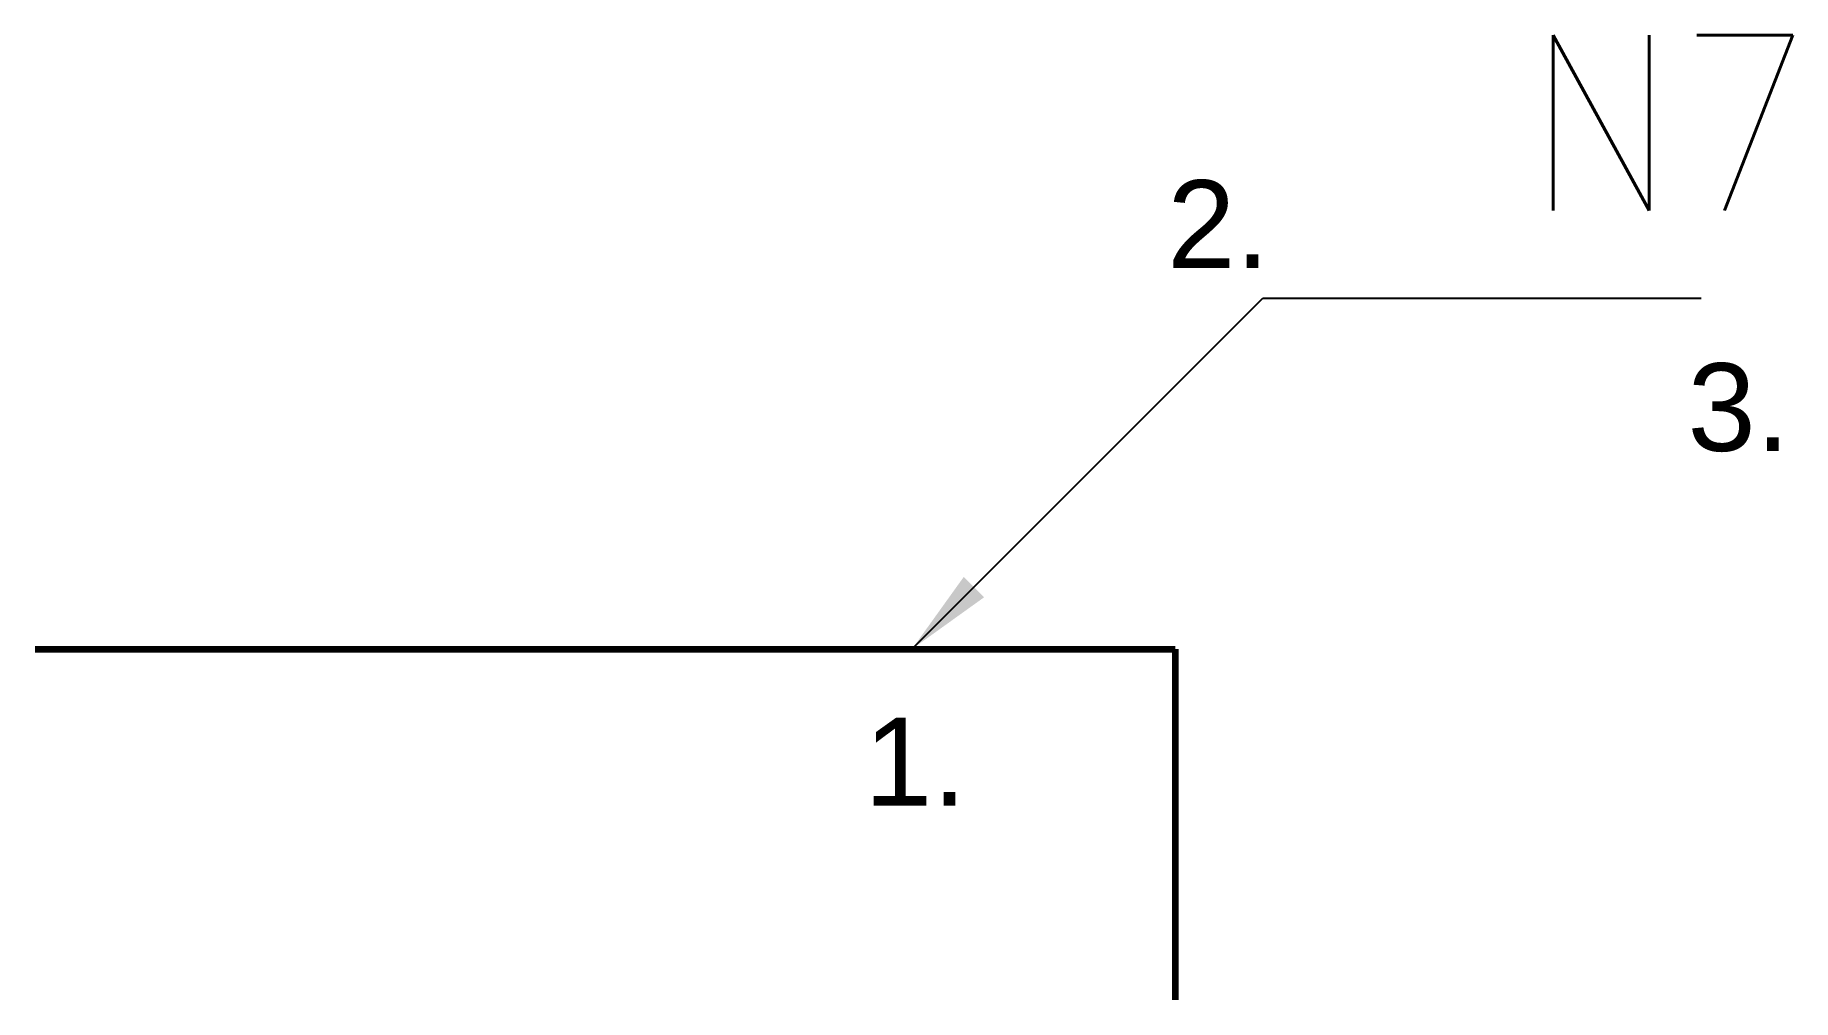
# Model space of a CAD drawing. Extents: x -1 to 199, y 0 to 110.
import ezdxf

# ---------------------------------------------------------------- set-up
doc = ezdxf.new("R2010")
doc.units = 0
for name, color, linetype, lineweight in [('construction', 7, 'Continuous', 100), ('dimensions', 5, 'Continuous', 50), ('labels', 7, 'Continuous', 0)]:
    doc.layers.add(name, color=color, linetype=linetype, lineweight=lineweight)
doc.styles.add('textstyle0', font='')
doc.styles.add('textstyle1', font='')
doc.styles.add('textstyle2', font='standard')
doc.styles.add('textstyle3', font='')
doc.styles.get('textstyle0').set_extended_font_data('Arial')
doc.styles.get('textstyle1').set_extended_font_data('Arial')
doc.styles.get('textstyle3').set_extended_font_data('Arial')
doc.dimstyles.new('QCADDimStyle', dxfattribs={"dimtxt": 10, "dimasz": 10, "dimexe": 5, "dimexo": 2.5, "dimgap": 2.5, "dimtad": 1, "dimtoh": 1, "dimdec": 4, "dimzin": 0, "dimdsep": 46, "dimtxsty": 'Standard', "dimcen": 0.09, "dimadec": 0, "dimazin": 0, "dimtfac": 1, "dimtdec": 4, "dimtofl": 0, "dimtmove": 0, "dimatfit": 3, "dimfxl": 1, "dimtolj": 1, "dimtzin": 0, "dimarcsym": 0})

msp = doc.modelspace()

# ---------------------------------------------------------------- linework, layer by layer
at = {"layer": 'construction'}
for p, q in [((-1, 40), (129, 40)), ((129, 40), (129, 0))]:
    msp.add_line(p, q, dxfattribs=at)

# ---------------------------------------------------------------- texts
at = {"layer": 'dimensions', "insert": (169, 110), "char_height": 20, "attachment_point": 1, "style": 'textstyle2'}
msp.add_mtext('N7', dxfattribs=at)
at = {"layer": 'labels', "char_height": 10, "attachment_point": 1}
for s, insert, style in [('2.', (128.11, 93.46), 'textstyle0'), ('3.', (187.45, 72.59), 'textstyle1'), ('1.', (93.55, 32.16), 'textstyle3')]:
    msp.add_mtext(s, dxfattribs=dict(at, insert=insert, style=style))

# ---------------------------------------------------------------- leaders
at = {"layer": 'dimensions'}
msp.add_leader([(99, 40), (139, 80), (189, 80)], dimstyle='QCADDimStyle', dxfattribs=at)

doc.saveas('drawing.dxf')
